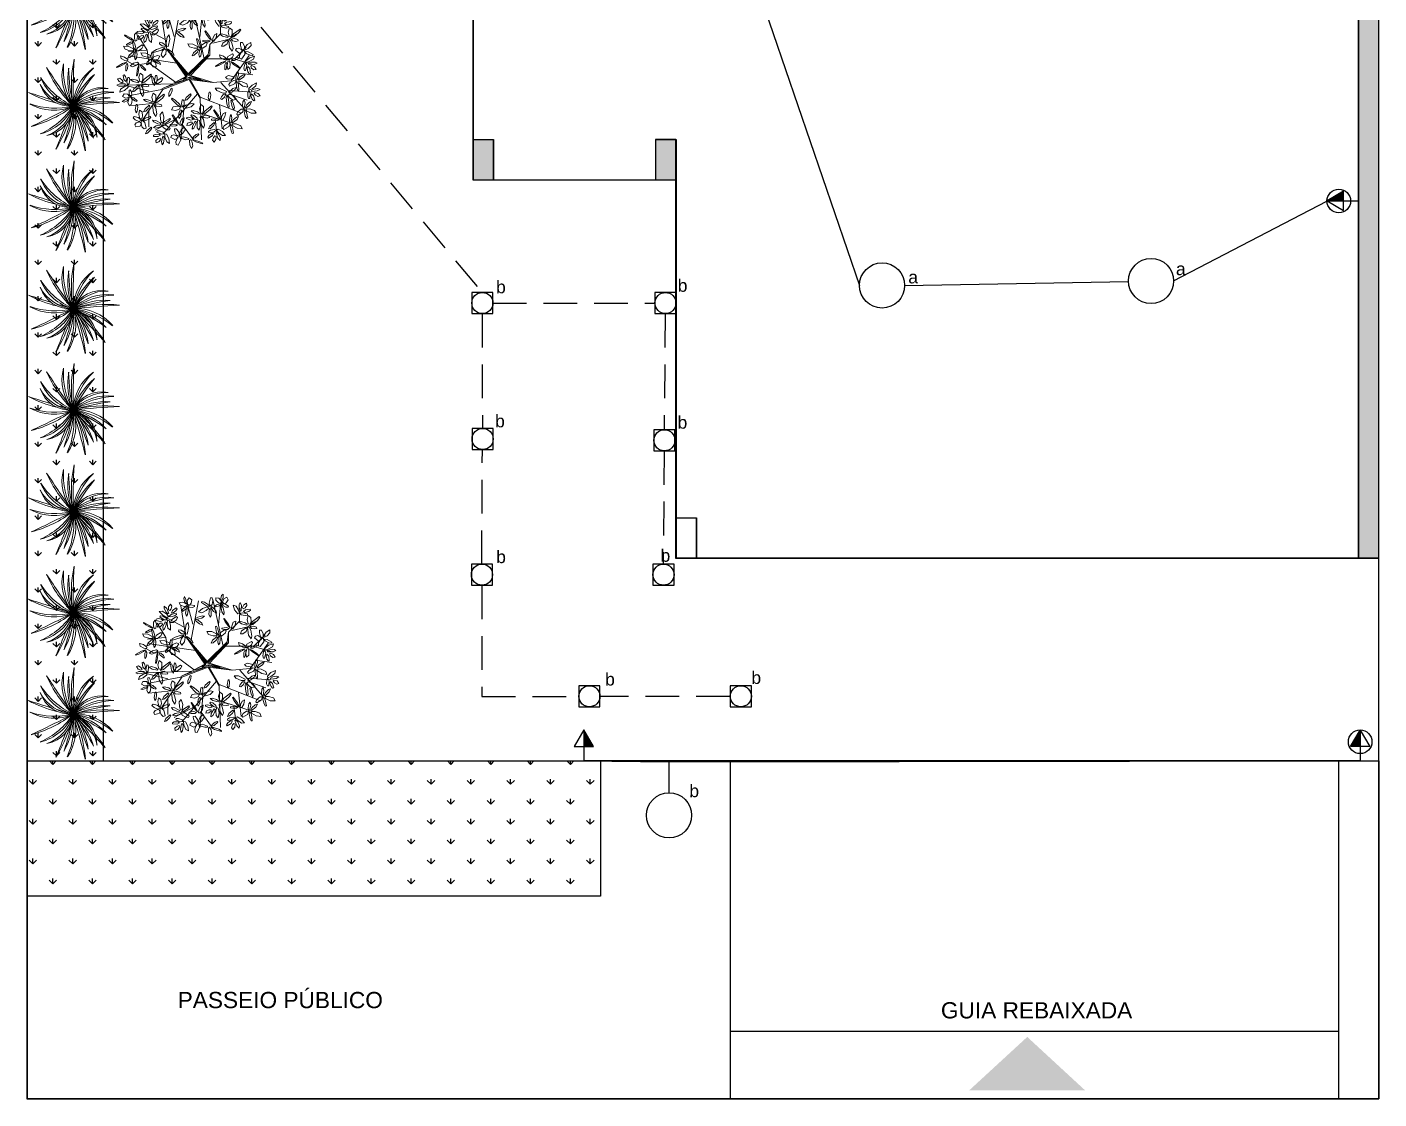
# Model space of a CAD drawing. Header units: inches. Extents: x 2 to 116, y 2 to 108.
# Drawn here: x 62.57 to 72.57, y 29.85 to 37.79 of the extents above; entities that cross this region are included whole.
import ezdxf

# ---------------------------------------------------------------- set-up
doc = ezdxf.new("R2010")
doc.units = ezdxf.units.IN
doc.header["$MEASUREMENT"] = 0
doc.linetypes.add('( Hidden )', pattern=[0.375, 0.25, -0.125])
for name, color, linetype, lineweight in [('03.1 PAREDES', 250, 'Continuous', 25), ('07.1 DETALHES', 251, 'Continuous', 9), ('16.2 VEGETAÇÃO', 84, 'Continuous', 9)]:
    doc.layers.add(name, color=color, linetype=linetype, lineweight=lineweight)
doc.layers.add('16.1 VEGETAÇÃO', color=7, linetype='Continuous', lineweight=9, true_color=0x87cb61)
for name, color, linetype in [('CONDUITES', 30, 'Continuous'), ('ILUMINAÇÃO', 10, 'Continuous'), ('PLANTA TUGS_TUES', 7, 'Continuous'), ('TOMADAS', 170, 'Continuous')]:
    doc.layers.add(name, color=color, linetype=linetype)
doc.styles.get("Standard").update_dxf_attribs({"font": 'arial.ttf'})
doc.styles.add('TEXTO 15MM', font='arial.ttf', dxfattribs={"height": 0.15})

# ---------------------------------------------------------------- blocks, each defined once
blk = doc.blocks.new('_LEAF1', base_point=(58.757, 29.333))
for p, q in [((58.514, 29.393), (58.666, 29.575)), ((58.666, 29.575), (58.939, 29.485)), ((58.939, 29.485), (58.939, 29.303)), ((58.606, 29.211), (58.514, 29.393)), ((58.817, 29.181), (58.606, 29.211)), ((58.939, 29.303), (58.817, 29.181))]:
    blk.add_line(p, q)
blk = doc.blocks.new('_H1', base_point=(54.7, 32.03))
for p, xscale, yscale, zscale, rotation in [((54.39, 32.03), 1.727443358692213, 0.9103097157403468, 1.727443358692213, 343.6738936354017), ((54.45, 31.64), -1.545687603003117, -0.485702163767499, 1.545687603003117, 43.07492863925732), ((54.54, 32.39), -0.3940586972083011, 1.696902842596515, 0.3940586972083011, 11.88359707230165), ((54.94, 32.27), 0.9393259642756036, 1.696902842596522, 0.9393259642756036, 348.2808948833992)]:
    blk.add_blockref('_LEAF1', p, dxfattribs=dict(xscale=xscale, yscale=yscale, zscale=zscale, rotation=rotation))
at = {"xscale": 1.515140417173015, "yscale": 0.6369113279592753, "zscale": 1.515140417173015}
blk.add_blockref('_LEAF1', (55.15, 31.88), dxfattribs=at)
blk = doc.blocks.new('_H5', base_point=(62.27, 31.39))
for p, xscale, yscale, zscale, rotation in [((61.82, 31.67), -1.93821894091991, 0.5452694102672915, 1.93821894091991, 161.5649836159353), ((62.36, 31.88), 0.8782315926153998, 2.121510394569366, 0.8782315926153998, 2.027330662343098), ((62.94, 31.88), 2.788958066288231, 0.575816716164617, 2.788958066288231, 41.2051949766964), ((62.42, 30.82), 2.575127765477518, 0.7881204921510374, 2.575127765477518, 103.2233358614235), ((62.82, 31.24), 0.5758144528974043, -1.696902842596522, 0.5758144528974043, 262.2070746669012)]:
    blk.add_blockref('_LEAF1', p, dxfattribs=dict(xscale=xscale, yscale=yscale, zscale=zscale, rotation=rotation))
blk = doc.blocks.new('_H2', base_point=(55.88, 33.03))
at = {"xscale": -1.637329160493415, "yscale": 0.455154857870177, "zscale": 1.637329160493415}
blk.add_blockref('_LEAF1', (55.33, 32.97), dxfattribs=at)
for p, xscale, yscale, zscale, rotation in [((55.48, 33.54), -2.423919195618517, 0.3329656342808676, 2.423919195618517, 304.6162862887426), ((56.09, 33.24), -0.6369088245576009, 2.090963088672041, 0.6369088245576009, 336.0195606201025)]:
    blk.add_blockref('_LEAF1', p, dxfattribs=dict(xscale=xscale, yscale=yscale, zscale=zscale, rotation=rotation))
blk = doc.blocks.new('_H3', base_point=(57.91, 33.15))
for p, xscale, yscale, zscale, rotation in [((57.88, 33.61), 0.7575702085865075, 2.121510394569363, 0.7575702085865075, 5.479650948518734), ((57.45, 33.3), 0.7575702085865075, 2.060415782774719, 0.7575702085865075, 246.1270025360199), ((57.58, 32.81), 1.484593231342913, 1.061518879932116, 1.484593231342913, 203.1850851585156), ((58.09, 32.7), 1.968766126750012, 1.000424268137465, 1.968766126750012, 291.9583774400813), ((58.48, 33.3), 1.878651928551214, 0.575816716164617, 1.878651928551214, 26.31077704539229)]:
    blk.add_blockref('_LEAF1', p, dxfattribs=dict(xscale=xscale, yscale=yscale, zscale=zscale, rotation=rotation))
blk = doc.blocks.new('_H4', base_point=(60, 32.88))
for p, xscale, yscale, zscale, rotation in [((59.79, 33), 0.6964758369263038, 2.485023334747559, 0.6964758369263038, 30.70465610075785), ((60.06, 33.27), 1.878651928551214, 0.575816716164617, 1.878651928551214, 273.0367053314555), ((60.48, 33.33), 0.636908824557608, 1.484599066610102, 0.636908824557608, 320.5535637719418), ((60.76, 32.94), 1.544160243711609, 0.6063640220619462, 1.544160243711609, 15.14254921127523), ((60.45, 32.61), 1.727443358692213, 0.6063640220619462, 1.727443358692213, 352.5500074369253)]:
    blk.add_blockref('_LEAF1', p, dxfattribs=dict(xscale=xscale, yscale=yscale, zscale=zscale, rotation=rotation))
blk = doc.blocks.new('_H6', base_point=(66.06, 31.58))
for p, xscale, yscale, zscale, rotation in [((65.54, 31.79), 1.878651928551221, 0.5452694102672915, 1.878651928551221, 336.2489556574871), ((65.66, 31.39), -1.817557556891011, -0.5452694102672879, 1.817557556891011, 195.3712707835825), ((66, 32.15), -0.7881173944166022, 2.57666525243954, 0.7881173944166022, 2.457547795809369), ((66.42, 31.27), 1.848104742721105, 0.8186677980483665, 1.848104742721105, 330.9234899051576), ((66.48, 31.88), 2.089427510778918, 0.5147221043699588, 2.089427510778918, 35.45160265640038)]:
    blk.add_blockref('_LEAF1', p, dxfattribs=dict(xscale=xscale, yscale=yscale, zscale=zscale, rotation=rotation))
blk = doc.blocks.new('VEGETAÇÃO 04')
at = {"layer": '16.1 VEGETAÇÃO'}
for p, q in [((-0.316, 0.417), (-0.315, 0.433)), ((-0.302, 0.389), (-0.316, 0.417)), ((-0.315, 0.433), (-0.297, 0.417)), ((-0.297, 0.417), (-0.281, 0.38)), ((-0.283, 0.429), (-0.27, 0.448)), ((-0.283, 0.407), (-0.283, 0.429)), ((-0.273, 0.401), (-0.283, 0.407)), ((-0.264, 0.413), (-0.273, 0.401)), ((-0.27, 0.448), (-0.259, 0.434)), ((-0.259, 0.434), (-0.264, 0.413)), ((-0.263, 0.383), (-0.255, 0.402)), ((-0.255, 0.402), (-0.227, 0.421)), ((-0.221, 0.414), (-0.229, 0.4)), ((-0.227, 0.421), (-0.221, 0.414)), ((-0.033, 0.417), (-0.062, 0.392)), ((-0.041, 0.462), (-0.037, 0.469)), ((-0.004, 0.437), (-0.041, 0.462)), ((-0.038, 0.385), (-0.005, 0.401)), ((-0.037, 0.469), (-0.017, 0.463)), ((0.002, 0.428), (-0.033, 0.417)), ((-0.017, 0.463), (0.012, 0.444)), ((-0.005, 0.401), (0.014, 0.42)), ((0.022, 0.43), (-0.004, 0.437)), ((0.014, 0.42), (0.002, 0.428)), ((0.012, 0.444), (0.022, 0.43)), ((0.015, 0.374), (0.018, 0.415)), ((0.017, 0.456), (0.026, 0.495)), ((0.027, 0.433), (0.017, 0.456)), ((0.018, 0.415), (0.026, 0.415)), ((0.026, 0.495), (0.038, 0.495)), ((0.026, 0.415), (0.032, 0.397)), ((0.04, 0.445), (0.027, 0.433)), ((0.028, 0.425), (0.034, 0.43)), ((0.05, 0.393), (0.028, 0.425)), ((0.034, 0.43), (0.049, 0.42)), ((0.038, 0.495), (0.044, 0.476)), ((0.044, 0.476), (0.04, 0.445)), ((0.049, 0.42), (0.068, 0.396)), ((0.194, 0.442), (0.216, 0.434)), ((0.205, 0.407), (0.194, 0.442)), ((0.228, 0.378), (0.205, 0.407)), ((0.216, 0.434), (0.235, 0.403)), ((0.235, 0.403), (0.241, 0.379)), ((0.238, 0.447), (0.245, 0.461)), ((0.238, 0.416), (0.238, 0.447)), ((0.245, 0.398), (0.238, 0.416)), ((0.245, 0.461), (0.255, 0.439)), ((0.255, 0.439), (0.253, 0.398)), ((0.263, 0.424), (0.273, 0.443)), ((0.269, 0.414), (0.263, 0.424)), ((0.283, 0.421), (0.269, 0.414)), ((0.27, 0.394), (0.286, 0.407)), ((0.273, 0.443), (0.293, 0.455)), ((0.296, 0.438), (0.283, 0.421)), ((0.286, 0.407), (0.319, 0.411)), ((0.293, 0.455), (0.296, 0.438)), ((0.322, 0.403), (0.309, 0.393)), ((0.319, 0.411), (0.322, 0.403)), ((-0.353, 0.393), (-0.33, 0.396)), ((-0.327, 0.366), (-0.353, 0.393)), ((-0.33, 0.396), (-0.3, 0.376)), ((-0.295, 0.351), (-0.327, 0.366)), ((-0.288, 0.376), (-0.302, 0.389)), ((-0.3, 0.376), (-0.283, 0.357)), ((-0.283, 0.357), (-0.295, 0.351)), ((-0.281, 0.38), (-0.288, 0.376)), ((-0.282, 0.358), (-0.265, 0.373)), ((-0.267, 0.354), (-0.282, 0.358)), ((-0.239, 0.362), (-0.267, 0.354)), ((-0.265, 0.373), (-0.228, 0.381)), ((-0.249, 0.384), (-0.263, 0.383)), ((-0.229, 0.4), (-0.249, 0.384)), ((-0.225, 0.373), (-0.239, 0.362)), ((-0.228, 0.381), (-0.225, 0.373)), ((-0.154, 0.297), (-0.139, 0.314)), ((-0.139, 0.314), (-0.133, 0.281)), ((-0.062, 0.392), (-0.038, 0.385)), ((0.023, 0.352), (0.015, 0.374)), ((0.031, 0.365), (0.023, 0.352)), ((0.032, 0.397), (0.031, 0.365)), ((0.07, 0.381), (0.05, 0.393)), ((0.068, 0.396), (0.07, 0.381)), ((0.241, 0.379), (0.228, 0.378)), ((0.243, 0.379), (0.265, 0.385)), ((0.254, 0.369), (0.243, 0.379)), ((0.253, 0.398), (0.245, 0.398)), ((0.283, 0.364), (0.254, 0.369)), ((0.265, 0.385), (0.301, 0.376)), ((0.283, 0.388), (0.27, 0.394)), ((0.309, 0.393), (0.283, 0.388)), ((0.3, 0.367), (0.283, 0.364)), ((0.301, 0.376), (0.3, 0.367)), ((-0.476, 0.229), (-0.464, 0.207)), ((-0.438, 0.227), (-0.476, 0.229)), ((-0.464, 0.207), (-0.429, 0.196)), ((-0.404, 0.21), (-0.438, 0.227)), ((-0.411, 0.264), (-0.404, 0.266)), ((-0.403, 0.22), (-0.411, 0.264)), ((-0.404, 0.266), (-0.394, 0.248)), ((-0.403, 0.195), (-0.404, 0.21)), ((-0.389, 0.197), (-0.403, 0.22)), ((-0.394, 0.248), (-0.386, 0.214)), ((-0.386, 0.214), (-0.389, 0.197)), ((-0.384, 0.195), (-0.374, 0.218)), ((-0.374, 0.218), (-0.34, 0.24)), ((-0.341, 0.213), (-0.366, 0.195)), ((-0.332, 0.231), (-0.341, 0.213)), ((-0.34, 0.24), (-0.332, 0.231)), ((-0.258, 0.191), (-0.234, 0.205)), ((-0.234, 0.205), (-0.19, 0.219)), ((-0.208, 0.258), (-0.21, 0.248)), ((-0.21, 0.248), (-0.191, 0.232)), ((-0.191, 0.255), (-0.208, 0.258)), ((-0.168, 0.218), (-0.197, 0.199)), ((-0.17, 0.243), (-0.191, 0.255)), ((-0.191, 0.232), (-0.166, 0.226)), ((-0.19, 0.219), (-0.168, 0.218)), ((-0.188, 0.195), (-0.173, 0.211)), ((-0.173, 0.211), (-0.161, 0.201)), ((-0.166, 0.226), (-0.17, 0.243)), ((-0.161, 0.201), (-0.165, 0.17)), ((-0.162, 0.255), (-0.154, 0.297)), ((-0.158, 0.229), (-0.162, 0.255)), ((-0.147, 0.227), (-0.158, 0.229)), ((-0.148, 0.208), (-0.153, 0.202)), ((-0.153, 0.202), (-0.142, 0.186)), ((-0.114, 0.184), (-0.148, 0.208)), ((-0.133, 0.281), (-0.147, 0.227)), ((-0.001, 0.247), (0.011, 0.225)), ((0.037, 0.245), (-0.001, 0.247)), ((0.011, 0.225), (0.047, 0.214)), ((0.071, 0.228), (0.037, 0.245)), ((0.042, 0.181), (0.073, 0.207)), ((0.047, 0.214), (0.073, 0.214)), ((0.064, 0.283), (0.071, 0.285)), ((0.072, 0.239), (0.064, 0.283)), ((0.079, 0.202), (0.07, 0.185)), ((0.071, 0.285), (0.081, 0.267)), ((0.073, 0.214), (0.071, 0.228)), ((0.086, 0.216), (0.072, 0.239)), ((0.073, 0.207), (0.079, 0.202)), ((0.08, 0.169), (0.087, 0.208)), ((0.081, 0.267), (0.089, 0.233)), ((0.089, 0.233), (0.086, 0.216)), ((0.087, 0.208), (0.095, 0.208)), ((0.092, 0.214), (0.101, 0.238)), ((0.11, 0.214), (0.092, 0.214)), ((0.095, 0.208), (0.099, 0.19)), ((0.101, 0.238), (0.135, 0.26)), ((0.134, 0.233), (0.11, 0.214)), ((0.143, 0.251), (0.134, 0.233)), ((0.135, 0.26), (0.143, 0.251)), ((-0.444, 0.141), (-0.434, 0.162)), ((-0.429, 0.145), (-0.444, 0.141)), ((-0.434, 0.162), (-0.403, 0.189)), ((-0.429, 0.196), (-0.403, 0.195)), ((-0.406, 0.166), (-0.429, 0.145)), ((-0.397, 0.183), (-0.406, 0.166)), ((-0.403, 0.189), (-0.397, 0.183)), ((-0.396, 0.15), (-0.389, 0.189)), ((-0.39, 0.128), (-0.396, 0.15)), ((-0.381, 0.14), (-0.39, 0.128)), ((-0.389, 0.189), (-0.381, 0.188)), ((-0.366, 0.195), (-0.384, 0.195)), ((-0.381, 0.188), (-0.377, 0.17)), ((-0.377, 0.17), (-0.381, 0.14)), ((-0.255, 0.183), (-0.258, 0.191)), ((-0.197, 0.199), (-0.255, 0.183)), ((-0.198, 0.166), (-0.188, 0.195)), ((-0.185, 0.145), (-0.198, 0.166)), ((-0.165, 0.17), (-0.185, 0.145)), ((-0.142, 0.186), (-0.117, 0.166)), ((-0.117, 0.166), (-0.101, 0.163)), ((-0.101, 0.163), (-0.114, 0.184)), ((0.032, 0.159), (0.042, 0.181)), ((0.047, 0.163), (0.032, 0.159)), ((0.07, 0.185), (0.047, 0.163)), ((0.086, 0.147), (0.08, 0.169)), ((0.095, 0.159), (0.086, 0.147)), ((0.099, 0.19), (0.095, 0.159)), ((0.249, 0.109), (0.204, 0.082)), ((0.229, 0.086), (0.264, 0.106)), ((0.233, 0.165), (0.239, 0.145)), ((0.263, 0.156), (0.233, 0.165)), ((0.239, 0.145), (0.265, 0.13)), ((0.277, 0.119), (0.249, 0.109)), ((0.287, 0.137), (0.263, 0.156)), ((0.264, 0.106), (0.277, 0.119)), ((0.265, 0.13), (0.286, 0.125)), ((0.282, 0.11), (0.273, 0.091)), ((0.287, 0.098), (0.282, 0.11)), ((0.286, 0.128), (0.295, 0.152)), ((0.286, 0.125), (0.287, 0.137)), ((0.304, 0.128), (0.286, 0.128)), ((0.296, 0.117), (0.289, 0.087)), ((0.295, 0.152), (0.329, 0.173)), ((0.307, 0.121), (0.296, 0.117)), ((0.329, 0.147), (0.304, 0.128)), ((0.311, 0.1), (0.307, 0.121)), ((0.309, 0.07), (0.311, 0.1)), ((0.316, 0.115), (0.337, 0.095)), ((0.333, 0.109), (0.316, 0.115)), ((0.331, 0.134), (0.322, 0.124)), ((0.322, 0.124), (0.343, 0.124)), ((0.329, 0.173), (0.337, 0.164)), ((0.337, 0.164), (0.329, 0.147)), ((0.357, 0.144), (0.331, 0.134)), ((0.367, 0.086), (0.333, 0.109)), ((0.343, 0.124), (0.375, 0.139)), ((0.373, 0.145), (0.357, 0.144)), ((0.375, 0.139), (0.373, 0.145)), ((-0.363, 0), (-0.354, 0.031)), ((-0.354, 0.031), (-0.334, 0.016)), ((-0.334, 0.016), (-0.333, -0.014)), ((-0.323, -0.015), (-0.275, 0.022)), ((-0.269, 0.016), (-0.286, -0.006)), ((-0.275, 0.022), (-0.269, 0.016)), ((0.204, 0.082), (0.206, 0.078)), ((0.206, 0.078), (0.229, 0.086)), ((0.273, 0.091), (0.273, 0.056)), ((0.273, 0.056), (0.279, 0.055)), ((0.279, 0.055), (0.286, 0.07)), ((0.286, 0.07), (0.287, 0.098)), ((0.289, 0.087), (0.294, 0.056)), ((0.294, 0.056), (0.309, 0.07)), ((0.337, 0.095), (0.381, 0.066)), ((0.384, 0.069), (0.367, 0.086)), ((0.381, 0.066), (0.384, 0.069)), ((-0.436, -0.096), (-0.427, -0.094)), ((-0.435, -0.129), (-0.436, -0.096)), ((-0.427, -0.094), (-0.419, -0.108)), ((-0.41, -0.014), (-0.426, -0.017)), ((-0.426, -0.017), (-0.406, -0.032)), ((-0.379, -0.023), (-0.41, -0.014)), ((-0.41, -0.108), (-0.4, -0.086)), ((-0.406, -0.032), (-0.365, -0.041)), ((-0.4, -0.086), (-0.369, -0.059)), ((-0.372, -0.082), (-0.395, -0.103)), ((-0.363, -0.034), (-0.379, -0.023)), ((-0.363, -0.065), (-0.372, -0.082)), ((-0.369, -0.059), (-0.363, -0.065)), ((-0.365, -0.041), (-0.363, -0.034)), ((-0.356, -0.031), (-0.363, 0)), ((-0.359, -0.06), (-0.348, -0.057)), ((-0.352, -0.115), (-0.359, -0.06)), ((-0.341, -0.035), (-0.356, -0.031)), ((-0.348, -0.057), (-0.335, -0.08)), ((-0.343, -0.043), (-0.323, -0.015)), ((-0.322, -0.036), (-0.343, -0.043)), ((-0.317, -0.048), (-0.342, -0.052)), ((-0.342, -0.052), (-0.331, -0.066)), ((-0.333, -0.014), (-0.341, -0.035)), ((-0.335, -0.08), (-0.327, -0.122)), ((-0.331, -0.066), (-0.307, -0.069)), ((-0.286, -0.006), (-0.322, -0.036)), ((-0.293, -0.056), (-0.317, -0.048)), ((-0.307, -0.069), (-0.29, -0.066)), ((-0.29, -0.066), (-0.293, -0.056)), ((0.443, -0.112), (0.452, -0.099)), ((0.449, -0.084), (0.474, -0.058)), ((0.451, -0.097), (0.449, -0.084)), ((0.474, -0.087), (0.451, -0.097)), ((0.452, -0.099), (0.461, -0.12)), ((0.47, -0.098), (0.487, -0.089)), ((0.472, -0.106), (0.47, -0.098)), ((0.474, -0.058), (0.507, -0.042)), ((0.502, -0.065), (0.474, -0.087)), ((0.487, -0.089), (0.518, -0.084)), ((0.507, -0.042), (0.502, -0.065)), ((0.533, -0.09), (0.513, -0.102)), ((0.518, -0.084), (0.533, -0.09)), ((-0.467, -0.167), (-0.488, -0.18)), ((-0.488, -0.18), (-0.473, -0.184)), ((-0.485, -0.144), (-0.473, -0.124)), ((-0.461, -0.156), (-0.485, -0.144)), ((-0.473, -0.124), (-0.448, -0.125)), ((-0.473, -0.184), (-0.45, -0.174)), ((-0.443, -0.16), (-0.467, -0.167)), ((-0.437, -0.15), (-0.461, -0.156)), ((-0.45, -0.174), (-0.437, -0.165)), ((-0.448, -0.125), (-0.432, -0.135)), ((-0.445, -0.188), (-0.434, -0.151)), ((-0.434, -0.21), (-0.445, -0.188)), ((-0.437, -0.165), (-0.443, -0.16)), ((-0.432, -0.135), (-0.437, -0.15)), ((-0.423, -0.145), (-0.435, -0.129)), ((-0.434, -0.151), (-0.421, -0.153)), ((-0.419, -0.199), (-0.434, -0.21)), ((-0.416, -0.133), (-0.423, -0.145)), ((-0.421, -0.153), (-0.414, -0.17)), ((-0.419, -0.108), (-0.416, -0.133)), ((-0.419, -0.147), (-0.4, -0.153)), ((-0.414, -0.16), (-0.419, -0.147)), ((-0.414, -0.17), (-0.419, -0.199)), ((-0.394, -0.176), (-0.414, -0.16)), ((-0.395, -0.103), (-0.41, -0.108)), ((-0.4, -0.153), (-0.375, -0.176)), ((-0.379, -0.181), (-0.394, -0.176)), ((-0.375, -0.176), (-0.379, -0.181)), ((-0.334, -0.143), (-0.352, -0.115)), ((-0.327, -0.122), (-0.334, -0.143)), ((-0.123, -0.162), (-0.118, -0.156)), ((-0.081, -0.205), (-0.123, -0.162)), ((-0.118, -0.156), (-0.094, -0.17)), ((-0.094, -0.17), (-0.06, -0.201)), ((-0.044, -0.17), (-0.048, -0.194)), ((-0.048, -0.194), (-0.042, -0.219)), ((-0.035, -0.166), (-0.044, -0.17)), ((-0.029, -0.182), (-0.035, -0.166)), ((-0.029, -0.207), (-0.029, -0.182)), ((-0.015, -0.208), (0.026, -0.194)), ((0.047, -0.198), (0.023, -0.22)), ((0.026, -0.194), (0.047, -0.198)), ((0.442, -0.141), (0.443, -0.112)), ((0.448, -0.157), (0.442, -0.141)), ((0.457, -0.157), (0.448, -0.157)), ((0.461, -0.12), (0.457, -0.157)), ((0.466, -0.138), (0.47, -0.124)), ((0.475, -0.162), (0.466, -0.138)), ((0.47, -0.124), (0.485, -0.138)), ((0.513, -0.102), (0.472, -0.106)), ((0.486, -0.174), (0.475, -0.162)), ((0.485, -0.138), (0.494, -0.17)), ((0.494, -0.17), (0.486, -0.174)), ((0.49, -0.12), (0.498, -0.113)), ((0.499, -0.133), (0.49, -0.12)), ((0.498, -0.113), (0.519, -0.12)), ((0.517, -0.144), (0.499, -0.133)), ((0.533, -0.138), (0.517, -0.144)), ((0.519, -0.12), (0.533, -0.138)), ((-0.289, -0.251), (-0.289, -0.367)), ((-0.122, -0.242), (-0.11, -0.22)), ((-0.09, -0.247), (-0.122, -0.242)), ((-0.11, -0.22), (-0.08, -0.215)), ((-0.061, -0.235), (-0.09, -0.247)), ((-0.05, -0.221), (-0.081, -0.205)), ((-0.08, -0.215), (-0.058, -0.22)), ((-0.065, -0.259), (-0.07, -0.291)), ((-0.07, -0.291), (-0.065, -0.306)), ((-0.056, -0.242), (-0.065, -0.259)), ((-0.065, -0.306), (-0.053, -0.285)), ((-0.058, -0.22), (-0.061, -0.235)), ((-0.06, -0.201), (-0.05, -0.221)), ((-0.049, -0.243), (-0.056, -0.242)), ((-0.053, -0.285), (-0.049, -0.243)), ((-0.042, -0.219), (-0.029, -0.207)), ((-0.035, -0.224), (-0.015, -0.208)), ((-0.031, -0.235), (-0.035, -0.224)), ((0.023, -0.22), (-0.031, -0.235)), ((0.039, -0.247), (0.023, -0.25)), ((0.023, -0.25), (0.043, -0.265)), ((0.07, -0.256), (0.039, -0.247)), ((0.043, -0.265), (0.084, -0.274)), ((0.086, -0.267), (0.07, -0.256)), ((0.084, -0.274), (0.086, -0.267)), ((0.086, -0.233), (0.095, -0.202)), ((0.093, -0.264), (0.086, -0.233)), ((0.09, -0.293), (0.101, -0.29)), ((0.097, -0.348), (0.09, -0.293)), ((0.108, -0.268), (0.093, -0.264)), ((0.095, -0.202), (0.115, -0.217)), ((0.101, -0.29), (0.114, -0.312)), ((0.106, -0.276), (0.126, -0.248)), ((0.127, -0.269), (0.106, -0.276)), ((0.132, -0.281), (0.107, -0.285)), ((0.107, -0.285), (0.118, -0.299)), ((0.116, -0.247), (0.108, -0.268)), ((0.115, -0.217), (0.116, -0.247)), ((0.118, -0.299), (0.142, -0.302)), ((0.126, -0.248), (0.174, -0.211)), ((0.163, -0.239), (0.127, -0.269)), ((0.156, -0.288), (0.132, -0.281)), ((0.142, -0.302), (0.159, -0.299)), ((0.159, -0.299), (0.156, -0.288)), ((0.18, -0.217), (0.163, -0.239)), ((0.174, -0.211), (0.18, -0.217)), ((0.306, -0.319), (0.311, -0.289)), ((0.311, -0.289), (0.32, -0.277)), ((0.325, -0.3), (0.316, -0.338)), ((0.32, -0.277), (0.325, -0.3)), ((0.335, -0.316), (0.358, -0.296)), ((0.358, -0.296), (0.374, -0.292)), ((0.374, -0.292), (0.363, -0.313)), ((-0.231, -0.407), (-0.228, -0.398)), ((-0.228, -0.398), (-0.21, -0.398)), ((-0.21, -0.398), (-0.183, -0.408)), ((0.115, -0.376), (0.097, -0.348)), ((0.114, -0.312), (0.122, -0.355)), ((0.122, -0.355), (0.115, -0.376)), ((0.259, -0.378), (0.268, -0.361)), ((0.266, -0.387), (0.259, -0.378)), ((0.301, -0.367), (0.266, -0.387)), ((0.268, -0.361), (0.293, -0.343)), ((0.293, -0.343), (0.311, -0.344)), ((0.311, -0.344), (0.301, -0.367)), ((0.308, -0.337), (0.306, -0.319)), ((0.316, -0.338), (0.308, -0.337)), ((0.313, -0.363), (0.317, -0.347)), ((0.319, -0.397), (0.313, -0.363)), ((0.317, -0.347), (0.329, -0.369)), ((0.328, -0.416), (0.319, -0.397)), ((0.325, -0.333), (0.335, -0.316)), ((0.33, -0.338), (0.325, -0.333)), ((0.329, -0.369), (0.336, -0.414)), ((0.363, -0.313), (0.33, -0.338)), ((0.33, -0.345), (0.331, -0.359)), ((0.356, -0.346), (0.33, -0.345)), ((0.331, -0.359), (0.364, -0.378)), ((0.391, -0.359), (0.356, -0.346)), ((0.364, -0.378), (0.402, -0.382)), ((0.402, -0.382), (0.391, -0.359)), ((-0.255, -0.43), (-0.241, -0.423)), ((-0.255, -0.438), (-0.255, -0.43)), ((-0.221, -0.44), (-0.255, -0.438)), ((-0.241, -0.423), (-0.215, -0.422)), ((-0.237, -0.468), (-0.22, -0.454)), ((-0.236, -0.486), (-0.237, -0.468)), ((-0.215, -0.478), (-0.236, -0.486)), ((-0.196, -0.422), (-0.231, -0.407)), ((-0.203, -0.429), (-0.221, -0.44)), ((-0.22, -0.454), (-0.205, -0.45)), ((-0.215, -0.422), (-0.203, -0.429)), ((-0.201, -0.46), (-0.215, -0.478)), ((-0.205, -0.45), (-0.201, -0.46)), ((-0.174, -0.42), (-0.196, -0.422)), ((-0.196, -0.477), (-0.187, -0.437)), ((-0.19, -0.5), (-0.196, -0.477)), ((-0.181, -0.488), (-0.19, -0.5)), ((-0.187, -0.437), (-0.179, -0.438)), ((-0.183, -0.408), (-0.174, -0.42)), ((-0.175, -0.457), (-0.181, -0.488)), ((-0.179, -0.438), (-0.175, -0.457)), ((-0.172, -0.42), (-0.159, -0.422)), ((-0.17, -0.445), (-0.172, -0.42)), ((-0.157, -0.479), (-0.17, -0.445)), ((-0.159, -0.422), (-0.142, -0.454)), ((-0.137, -0.49), (-0.157, -0.479)), ((-0.142, -0.454), (-0.137, -0.49)), ((0.336, -0.414), (0.328, -0.416))]:
    blk.add_line(p, q, dxfattribs=at)
at = {"layer": '16.2 VEGETAÇÃO'}
for p, q in [((-0.156, 0.205), (-0.193, 0.437)), ((-0.103, 0.301), (-0.146, 0.457)), ((-0.119, 0.173), (-0.063, 0.473)), ((0.12, 0.137), (0.044, 0.484)), ((0.087, 0.297), (0.104, 0.465)), ((0.24, 0.322), (0.244, 0.421)), ((-0.303, 0.201), (-0.369, 0.309)), ((-0.173, 0.281), (-0.316, 0.357)), ((0.161, 0.242), (0.24, 0.322)), ((0.304, 0.281), (0.36, 0.321)), ((-0.309, 0.201), (-0.439, 0.189)), ((-0.289, 0.105), (-0.303, 0.201)), ((-0.016, 0.005), (-0.156, 0.209)), ((-0.156, 0.209), (0.001, 0.024)), ((0.15, 0.169), (0.161, 0.242)), ((0.161, 0.163), (0.161, 0.242)), ((0.184, 0.253), (0.304, 0.281)), ((0.343, 0.133), (0.43, 0.221)), ((-0.396, 0.089), (-0.452, 0.121)), ((-0.083, 0.105), (-0.439, 0.157)), ((-0.286, 0.105), (-0.396, 0.089)), ((-0.093, -0.037), (-0.286, 0.105)), ((0.002, 0.019), (-0.106, 0.144)), ((-0.106, 0.144), (-0.005, 0.005)), ((0.001, 0.024), (0.15, 0.169)), ((0.153, 0.163), (0.002, 0.019)), ((0.005, 0.012), (0.153, 0.163)), ((0.018, 0.012), (0.161, 0.163)), ((0.137, 0.137), (0.34, 0.137)), ((0.32, -0.027), (0.453, 0.161)), ((0.34, 0.137), (0.473, 0.097)), ((-0.106, -0.043), (-0.01, 0.002)), ((-0.093, -0.037), (-0.016, 0.005)), ((-0.005, 0.005), (-0.039, 0.062)), ((-0.039, 0.062), (-0.003, 0.012)), ((-0.01, 0.002), (-0.034, -0.017)), ((0.098, -0.017), (0.005, 0.012)), ((0.018, 0.012), (0.187, -0.039)), ((0.357, 0.033), (0.48, 0.017)), ((-0.469, -0.059), (-0.112, -0.048)), ((-0.289, -0.103), (-0.469, -0.059)), ((-0.193, -0.091), (-0.442, -0.139)), ((-0.185, -0.091), (-0.336, -0.319)), ((-0.193, -0.087), (-0.112, -0.048)), ((0.009, -0.018), (-0.185, -0.091)), ((-0.178, -0.079), (0.005, -0.012)), ((0.005, -0.012), (-0.106, -0.043)), ((-0.034, -0.017), (0.005, -0.003)), ((0.005, -0.003), (0.017, -0.01)), ((0.149, -0.034), (0.009, 0)), ((0.009, 0), (0.098, -0.017)), ((0.009, -0.018), (0.184, -0.039)), ((0.009, -0.018), (0.09, -0.155)), ((0.017, -0.01), (0.149, -0.034)), ((0.017, -0.017), (0.093, -0.151)), ((0.187, -0.039), (0.32, -0.027)), ((0.244, -0.039), (0.417, -0.235)), ((0.304, -0.099), (0.47, -0.111)), ((-0.243, -0.191), (-0.429, -0.211)), ((0.07, -0.122), (-0.183, -0.419)), ((0.09, -0.147), (0.397, -0.267)), ((0.09, -0.155), (0.1, -0.463)), ((0.324, -0.131), (0.437, -0.171)), ((-0.031, -0.239), (-0.053, -0.467)), ((0.094, -0.267), (0.32, -0.339)), ((0.234, -0.203), (0.254, -0.383)), ((-0.093, -0.311), (-0.243, -0.391)), ((-0.042, -0.351), (0.04, -0.463)), ((0.2, -0.307), (0.214, -0.415))]:
    blk.add_line(p, q, dxfattribs=at)
at = {"layer": '16.1 VEGETAÇÃO', "xscale": 0.07923638879180794, "yscale": 0.07923638879180794, "zscale": 0.07923638879180794}
for name, p in [('_H1', (-0.149, 0.444)), ('_H2', (0.177, 0.271)), ('_H5', (0.307, 0.286)), ('_H5', (-0.257, -0.197)), ('_H3', (-0.346, -0.32)), ('_H6', (-0.188, -0.351)), ('_H2', (-0.065, -0.351)), ('_H2', (0.242, -0.312))]:
    blk.add_blockref(name, p, dxfattribs=at)
at = {"layer": '16.1 VEGETAÇÃO'}
for name, p, xscale, yscale, zscale, rotation in [('_H1', (0.11, 0.461), 0.07923638879180575, 0.07923638879180575, 0.07923638879180575, 335.9995910641865), ('_LEAF1', (-0.146, 0.395), -0.1440166972293012, -0.04320517898821663, 0.1440166972293024, 265.3418919588169), ('_LEAF1', (0.116, 0.409), 0.1655586905963778, 0.04078472078159301, 0.1655586905963778, 105.4222238316343), ('_H2', (-0.394, 0.269), 0.07923638879180761, 0.07923638879180761, 0.07923638879180761, 24.61518218604945), ('_H4', (-0.296, 0.317), 0.07923638879180728, 0.07923638879180728, 0.07923638879180728, 159.4820373343238), ('_LEAF1', (-0.239, 0.333), 0.1464371459222319, 0.064868279937496, 0.1464371459222319, 40.89411108039298), ('_LEAF1', (-0.061, 0.319), 0.1655586905963763, 0.04078472078159301, 0.1655586905963763, 145.2915804259634), ('_LEAF1', (-0.056, 0.35), 0.1655586905963747, 0.04078472078159301, 0.1655586905963747, 197.0023472828412), ('_H1', (-0.257, 0.127), 0.0792363887918082, 0.0792363887918082, 0.0792363887918082, 223.439305730182), ('_LEAF1', (0.277, 0.249), 0.1464371459222319, 0.064868279937496, 0.1464371459222319, 40.89411108039298), ('_H3', (0.415, 0.199), 0.07923638879180761, 0.07923638879180761, 0.07923638879180761, 310.7820573980491), ('_H2', (-0.452, 0.115), 0.0792363887918074, 0.0792363887918074, 0.0792363887918074, 83.64810089334068), ('_H2', (-0.365, 0.096), 0.07923638879180848, 0.07923638879180848, 0.07923638879180848, 135.7819653615509), ('_LEAF1', (-0.304, 0.16), -0.06244757627757961, 0.204165649728635, 0.06244757627757956, 72.42816897104282), ('_H4', (0.444, 0.11), 0.0792363887918075, 0.0792363887918075, 0.0792363887918075, 270.0000000000014), ('_H4', (-0.459, -0.063), 0.07923638879180346, 0.07923638879180346, 0.07923638879180346, 92.25636340955722), ('_LEAF1', (-0.256, -0.023), 0.1655586905963778, 0.04078472078159301, 0.1655586905963778, 105.4222238316343), ('_LEAF1', (-0.235, -0.013), -0.1440166972293012, -0.04320517898821663, 0.1440166972293024, 265.3418919588169), ('_LEAF1', (-0.208, -0.027), 0.1464371459222319, 0.064868279937496, 0.1464371459222319, 40.89411108039298), ('_LEAF1', (0.313, -0.005), 0.146437145922231, 0.064868279937496, 0.146437145922231, 355.9332608477733), ('_H6', (0.36, -0.029), 0.07923638879180389, 0.07923638879180389, 0.07923638879180389, 241.7205313804202), ('_LEAF1', (-0.127, -0.108), 0.1488575946151644, 0.04320517898821663, 0.1488575946151644, 72.31603858620976), ('_H5', (0.29, -0.118), 0.07923638879180708, 0.07923638879180708, 0.07923638879180708, 236.1016171762233), ('_LEAF1', (0.004, -0.148), 0.1488575946151615, 0.04320517898821663, 0.1488575946151615, 46.21957683272146), ('_LEAF1', (0.161, -0.138), -0.1440166972293012, -0.04320517898821663, 0.1440166972293024, 265.3418919588169), ('_LEAF1', (0.332, -0.201), 0.1655586905963778, 0.04078472078159301, 0.1655586905963778, 105.4222238316343), ('_H6', (0.415, -0.238), 0.07923638879180535, 0.07923638879180535, 0.07923638879180535, 251.5733710207284), ('_LEAF1', (-0.379, -0.229), -0.1440166972293012, -0.04320517898821663, 0.1440166972293024, 265.3418919588169), ('_LEAF1', (-0.301, -0.232), 0.1488575946151615, 0.04320517898821663, 0.1488575946151615, 46.21957683272146), ('_H4', (0.067, -0.329), 0.07923638879180538, 0.07923638879180538, 0.07923638879180538, 151.4869598675745), ('_LEAF1', (-0.287, -0.395), 0.1488575946151615, 0.04320517898821663, 0.1488575946151615, 46.21957683272146), ('_H3', (-0.065, -0.435), 0.07923638879180711, 0.07923638879180711, 0.07923638879180711, 321.2025904984415), ('_H4', (0.218, -0.404), 0.07923638879180635, 0.07923638879180635, 0.07923638879180635, 202.5727489174756), ('_LEAF1', (0.179, -0.359), 0.1488575946151615, 0.04320517898821663, 0.1488575946151615, 46.21957683272146), ('_H2', (0.026, -0.464), 0.07923638879180774, 0.07923638879180774, 0.07923638879180774, 216.5174468434797)]:
    blk.add_blockref(name, p, dxfattribs=dict(at, xscale=xscale, yscale=yscale, zscale=zscale, rotation=rotation))
blk = doc.blocks.new('VEGETAÇAO 02')
at = {"layer": '16.1 VEGETAÇÃO'}
blk.add_circle((0, 0), 0.000151, dxfattribs=at)
for centre, radius, start, end in [((0.275, 0.227), 0.357, 166.3855, 219.4367), ((0.483, 0.274), 0.555, 176.2495, 209.5814), ((0.891, 0.152), 0.904, 167.682, 189.6659), ((6.375, 0.026), 6.375, 177.13, 180.2286), ((0.09, 0.345), 0.357, 202.3638, 255.4151), ((0.23, 0.506), 0.555, 212.2278, 245.5598), ((0.632, 0.646), 0.904, 203.6596, 225.6474), ((5.144, 3.766), 6.375, 213.1083, 216.2069), ((0.448, 0.195), 0.488, 170.0574, 203.5585), ((1.386, 0.307), 1.419, 181.1217, 192.5058), ((0.357, -0.01), 0.357, 125.3579, 178.4092), ((0.544, -0.11), 0.555, 135.2219, 168.5539), ((0.466, -0.146), 0.488, 129.0298, 162.531), ((1.247, -0.678), 1.419, 140.0941, 151.4783), ((-0.022, 0.232), 0.233, 198.2991, 275.5394), ((0.02, 0.297), 0.298, 207.6507, 266.0762), ((0.211, -0.098), 0.233, 77.936, 155.0117), ((0.246, -0.168), 0.298, 87.265, 145.6907), ((0.252, -0.252), 0.357, 81.9782, 135.0296), ((0.32, -0.454), 0.555, 91.8422, 125.1743), ((0.092, 0.899), 0.904, 242.1737, 256.451), ((1.68, 6.15), 6.375, 251.6224, 253.1873), ((-0.145, 0.326), 0.357, 240.8779, 293.9291), ((-0.135, 0.539), 0.555, 250.7419, 284.0738), ((1.68, 6.15), 6.375, 253.6156, 254.721), ((0.191, 0.228), 0.298, 216.81, 230.0978), ((0.092, 0.899), 0.904, 262.272, 264.1614), ((0.238, -0.426), 0.488, 85.6501, 119.1514), ((0.441, -1.349), 1.419, 96.7144, 108.0986), ((4.826, -4.166), 6.375, 138.5655, 139.201), ((0.238, -0.872), 0.904, 83.274, 105.2619), ((0.647, -6.342), 6.375, 92.7227, 95.8213), ((0.021, -0.356), 0.357, 40.2209, 93.2725), ((-0.546, 0.72), 0.904, 285.164, 307.1518), ((-2.965, 5.644), 6.375, 294.6127, 297.7113), ((-0.328, 0.14), 0.357, 283.8682, 336.9196), ((-0.466, 0.302), 0.555, 293.7322, 327.0642), ((-0.233, 0.012), 0.233, 279.826, 356.9018), ((-0.291, 0.064), 0.298, 289.1551, 347.5807), ((-0.888, 0.171), 0.904, 327.1252, 343.7246), ((-0.488, -0.026), 0.488, 329.5013, 3.0026), ((-1.405, 0.199), 1.419, 340.5657, 350.0002), ((-0.337, -0.116), 0.357, 325.8294, 18.8809), ((-0.549, -0.087), 0.555, 335.6934, 9.0255), ((-5.978, 2.215), 6.375, 338.8993, 339.6726), ((-0.057, -0.226), 0.233, 358.8077, 75.8836), ((-0.118, -0.273), 0.298, 8.1367, 66.5625), ((-0.374, -0.314), 0.488, 6.5217, 40.0231), ((-1.242, -0.688), 1.419, 17.5861, 28.9702), ((-0.811, -0.398), 0.904, 4.1457, 26.1335), ((-6.107, -1.831), 6.375, 13.5943, 16.693), ((-0.064, -0.552), 0.555, 50.0849, 83.4171), ((-0.106, -0.477), 0.488, 43.8928, 77.3942), ((-0.569, -1.3), 1.419, 54.9572, 66.3414), ((-0.523, -0.737), 0.904, 43.1496, 54.6316), ((-4.493, -4.523), 6.375, 43.1515, 45.1911), ((-0.319, -0.37), 0.488, 49.0059, 49.153), ((-1.119, -0.877), 1.422, 26.7217, 35.9709), ((-0.319, -0.37), 0.488, 15.6515, 40.72), ((-5.978, 2.215), 6.375, 336.5739, 338.3848), ((-0.523, -0.737), 0.904, 32.6438, 40.585), ((-4.493, -4.523), 6.375, 42.0924, 42.9812)]:
    blk.add_arc(centre, radius, start, end, dxfattribs=at)
blk = doc.blocks.new('Iluminação Piso')
at = {"layer": 'ILUMINAÇÃO'}
blk.add_lwpolyline([(59.836, 10.332), (59.68, 10.332), (59.68, 10.176), (59.836, 10.176)], close=True, dxfattribs=at)
blk.add_circle((59.758, 10.254), 0.0781, dxfattribs=at)
blk = doc.blocks.new('TUG MÉDIA 120CM_')
at = {"layer": 'TOMADAS', "ltscale": 0.5}
h = blk.add_hatch(color=256, dxfattribs=at)
h.dxf.hatch_style = 1
h.paths.add_polyline_path([(0.245, 0), (0.123, 0), (0.123, -0.071)])
for p, q in [((0.123, 0), (0.018, 0)), ((0.245, 0), (0.123, 0))]:
    blk.add_line(p, q, dxfattribs=at)
blk.add_lwpolyline([(0.123, -0.071), (0.245, 0), (0.123, 0.071), (0.123, -0.071)], dxfattribs=at)

msp = doc.modelspace()

# ---------------------------------------------------------------- hatches: boundary and pattern name
at = {"layer": 'PLANTA TUGS_TUES'}
h = msp.add_hatch(dxfattribs=at)
h.set_pattern_fill('GRASS', color=256, scale=0.0075)
h.set_pattern_definition([(90, (1917.79364, 1244.59266), (-0.134703842, 0.134703842), [0.03571875, -0.233688934]), (45, (1917.79364, 1244.59266), (-0.134703842, 0.134703842), [0.03571875, -0.15478125]), (135, (1917.79364, 1244.59266), (-0.134703842, -0.134703842), [0.03571875, -0.15478125])])
h.paths.add_polyline_path([(62.572, 38.356), (63.134, 38.506), (63.134, 32.356), (62.572, 32.356)])
h = msp.add_hatch(color=256, dxfattribs=at)
h.dxf.hatch_style = 1
h.paths.add_polyline_path([(72.572, 38.356), (72.422, 38.356), (72.422, 33.856), (72.572, 33.856)])
h = msp.add_hatch(color=256, dxfattribs=at)
h.dxf.hatch_style = 1
h.paths.add_polyline_path([(66.022, 36.956), (65.872, 36.956), (65.872, 36.656), (66.022, 36.656)])
h = msp.add_hatch(color=256, dxfattribs=at)
h.dxf.hatch_style = 1
h.paths.add_polyline_path([(67.372, 36.956), (67.222, 36.956), (67.222, 36.656), (67.372, 36.656)])
h = msp.add_hatch(dxfattribs=at)
h.set_pattern_fill('GRASS', color=256, scale=0.0082)
h.set_pattern_definition([(90, (1854.08107, 1228.36074), (-0.1472762, 0.1472762), [0.0390525, -0.2554999]), (45, (1854.08107, 1228.36074), (-0.1472762, 0.1472762), [0.0390525, -0.1692275]), (135, (1854.08107, 1228.36074), (-0.1472762, -0.1472762), [0.0390525, -0.1692275])])
h.paths.add_polyline_path([(66.814, 32.356), (62.572, 32.356), (62.572, 31.356), (66.814, 31.356)])
h = msp.add_hatch(color=256, dxfattribs=at)
h.dxf.hatch_style = 1
h.paths.add_polyline_path([(69.541, 29.919), (70.398, 29.919), (69.97, 30.314)])

# ---------------------------------------------------------------- linework, layer by layer
msp.add_line((72.42, 33.855), (72.42, 38.355))
for points in [[(72.57, 52.355), (62.57, 52.355), (62.57, 29.855), (72.57, 29.855)], [(72.572, 52.356), (62.572, 52.356), (62.572, 29.856), (72.572, 29.856)], [(72.572, 52.356), (62.572, 52.356), (62.572, 29.856), (72.572, 29.856)]]:
    msp.add_lwpolyline(points, close=True)
for points in [[(67.37, 36.655), (65.87, 36.655), (65.87, 38.355)], [(65.87, 36.955), (66.02, 36.955), (66.02, 36.655)], [(72.57, 33.855), (67.37, 33.855), (67.37, 36.955), (67.22, 36.955), (67.22, 36.655)], [(67.37, 34.155), (67.52, 34.155), (67.52, 33.855)], [(72.57, 32.355), (62.57, 32.355)]]:
    msp.add_lwpolyline(points)
at = {"layer": '03.1 PAREDES', "color": 251, "true_color": 0x636466}
for p, q in [((62.572, 32.356), (62.572, 29.856)), ((66.814, 32.356), (66.814, 31.356)), ((67.772, 32.356), (67.772, 29.856)), ((72.272, 32.356), (72.272, 29.856)), ((72.572, 32.356), (72.572, 29.856)), ((66.814, 31.356), (62.572, 31.356)), ((72.572, 29.856), (62.572, 29.856))]:
    msp.add_line(p, q, dxfattribs=at)
at = {"layer": '07.1 DETALHES'}
msp.add_line((67.772, 30.356), (72.272, 30.356), dxfattribs=at)
at = {"layer": 'CONDUITES'}
for p, q in [((67.956, 38.129), (68.729, 35.875)), ((71.053, 35.908), (72.187, 36.499)), ((69.063, 35.875), (70.72, 35.905)), ((72.57, 32.357), (72.57, 34.907)), ((72.57, 32.355), (72.57, 34.907)), ((67.319, 32.357), (66.688, 32.357)), ((66.688, 32.357), (67.319, 32.349)), ((72.431, 32.357), (67.319, 32.357)), ((67.319, 32.349), (72.431, 32.357)), ((72.431, 32.357), (72.57, 32.357)), ((72.431, 32.357), (72.57, 32.355))]:
    msp.add_line(p, q, dxfattribs=at)
at = {"layer": 'CONDUITES', "linetype": '( Hidden )'}
for p, q in [((64.299, 37.786), (65.937, 35.822)), ((66.015, 35.743), (67.213, 35.744)), ((65.937, 35.665), (65.939, 34.816)), ((67.292, 35.666), (67.284, 34.806)), ((65.934, 33.812), (65.939, 34.659)), ((67.284, 34.65), (67.277, 33.812)), ((65.934, 33.655), (65.934, 32.834)), ((65.934, 32.834), (66.651, 32.834)), ((67.77, 32.833), (66.807, 32.833))]:
    msp.add_line(p, q, dxfattribs=at)
at = {"layer": 'ILUMINAÇÃO', "color": 6}
msp.add_line((67.32, 32.121), (67.32, 32.351), dxfattribs=at)
at = {"layer": 'ILUMINAÇÃO'}
for centre in [(68.896, 35.875), (70.886, 35.908), (67.32, 31.954)]:
    msp.add_circle(centre, 0.167, dxfattribs=at)
at = {"layer": 'PLANTA TUGS_TUES'}
for p, q in [((62.572, 52.356), (62.572, 32.356)), ((62.572, 52.356), (62.572, 32.356)), ((72.572, 32.356), (72.572, 52.356)), ((72.572, 32.356), (72.572, 52.356)), ((63.134, 38.356), (63.134, 32.356)), ((65.872, 38.356), (65.872, 36.656)), ((65.872, 38.356), (65.872, 36.656)), ((72.422, 33.856), (72.422, 38.356)), ((72.422, 33.856), (72.422, 38.356)), ((65.872, 36.956), (66.022, 36.956)), ((65.872, 36.956), (66.022, 36.956)), ((66.022, 36.956), (66.022, 36.656)), ((66.022, 36.956), (66.022, 36.656)), ((67.222, 36.656), (67.222, 36.956)), ((67.222, 36.956), (67.372, 36.956)), ((67.222, 36.656), (67.222, 36.956)), ((67.222, 36.956), (67.372, 36.956)), ((67.372, 36.956), (67.372, 33.856)), ((67.372, 36.956), (67.372, 33.856)), ((65.872, 36.656), (67.372, 36.656)), ((65.872, 36.656), (67.372, 36.656)), ((67.372, 34.156), (67.522, 34.156)), ((67.522, 34.156), (67.522, 33.856)), ((72.572, 33.856), (67.372, 33.856)), ((72.572, 33.856), (67.372, 33.856)), ((62.572, 32.356), (72.572, 32.356)), ((62.572, 32.356), (62.572, 29.856)), ((62.572, 32.356), (72.572, 32.356)), ((66.814, 32.356), (66.814, 31.356)), ((67.772, 32.356), (67.772, 29.856)), ((72.272, 32.356), (72.272, 29.856)), ((72.572, 32.356), (72.572, 29.856)), ((66.814, 31.356), (62.572, 31.356)), ((67.772, 30.356), (72.272, 30.356)), ((67.772, 30.356), (72.272, 30.356)), ((72.572, 29.856), (62.572, 29.856))]:
    msp.add_line(p, q, dxfattribs=at)
at = {"layer": 'PLANTA TUGS_TUES', "color": 251, "true_color": 0x636466}
for p, q in [((62.572, 32.356), (62.572, 29.856)), ((66.814, 32.356), (66.814, 31.356)), ((67.772, 32.356), (67.772, 29.856)), ((72.272, 32.356), (72.272, 29.856)), ((72.572, 32.356), (72.572, 29.856)), ((66.814, 31.356), (62.572, 31.356)), ((72.572, 29.856), (62.572, 29.856))]:
    msp.add_line(p, q, dxfattribs=at)
at = {"layer": 'TOMADAS'}
for centre in [(72.275, 36.5), (72.433, 32.498)]:
    msp.add_circle(centre, 0.0875, dxfattribs=at)

# ---------------------------------------------------------------- block references
at = {"layer": 'ILUMINAÇÃO'}
for p in [(6.181, 25.491), (7.536, 25.491), (6.183, 24.485), (7.528, 24.475), (6.178, 23.481), (7.521, 23.481), (6.973, 22.581), (8.093, 22.581)]:
    msp.add_blockref('Iluminação Piso', p, dxfattribs=at)
at = {"layer": 'PLANTA TUGS_TUES'}
for name, p in [('VEGETAÇAO 02', (62.911, 37.953)), ('VEGETAÇÃO 04', (63.761, 37.416)), ('VEGETAÇAO 02', (62.911, 37.203)), ('VEGETAÇAO 02', (62.911, 36.453)), ('VEGETAÇAO 02', (62.911, 35.703)), ('VEGETAÇAO 02', (62.911, 34.953)), ('VEGETAÇAO 02', (62.911, 34.203)), ('VEGETAÇAO 02', (62.911, 33.453)), ('VEGETAÇÃO 04', (63.901, 33.068)), ('VEGETAÇAO 02', (62.911, 32.703))]:
    msp.add_blockref(name, p, dxfattribs=at)
at = {"layer": 'TOMADAS'}
for p, rotation in [((72.433, 36.502), 180.4897279386173), ((66.69, 32.341), 89.99999999999999)]:
    msp.add_blockref('TUG MÉDIA 120CM_', p, dxfattribs=dict(at, rotation=rotation))
at = {"layer": 'TOMADAS', "xscale": -1, "rotation": 270}
msp.add_blockref('TUG MÉDIA 120CM_', (72.433, 32.34), dxfattribs=at)

# ---------------------------------------------------------------- texts
at = {"layer": 'ILUMINAÇÃO', "char_height": 0.0928, "attachment_point": 1}
for s, insert in [('a', (71.07, 36.044)), ('b', (66.04, 35.91)), ('b', (67.384, 35.921)), ('a', (69.09, 35.983)), ('b', (66.033, 34.918)), ('b', (67.383, 34.908)), ('b', (66.041, 33.913)), ('b', (67.257, 33.923)), ('b', (66.847, 33.007)), ('b', (67.929, 33.019)), ('b', (67.47, 32.181))]:
    msp.add_mtext_dynamic_manual_height_columns(s, width=0.09281, gutter_width=0.464, heights=[0.0564], dxfattribs=dict(at, insert=insert))
at = {"layer": 'PLANTA TUGS_TUES', "char_height": 0.12, "attachment_point": 3, "style": 'TEXTO 15MM'}
for s, insert in [('PASSEIO PÚBLICO', (65.203, 30.647)), ('GUIA REBAIXADA', (70.747, 30.571))]:
    msp.add_mtext_dynamic_manual_height_columns(s, width=2.3408, gutter_width=0.75, heights=[0], dxfattribs=dict(at, insert=insert))

doc.saveas('drawing.dxf')
